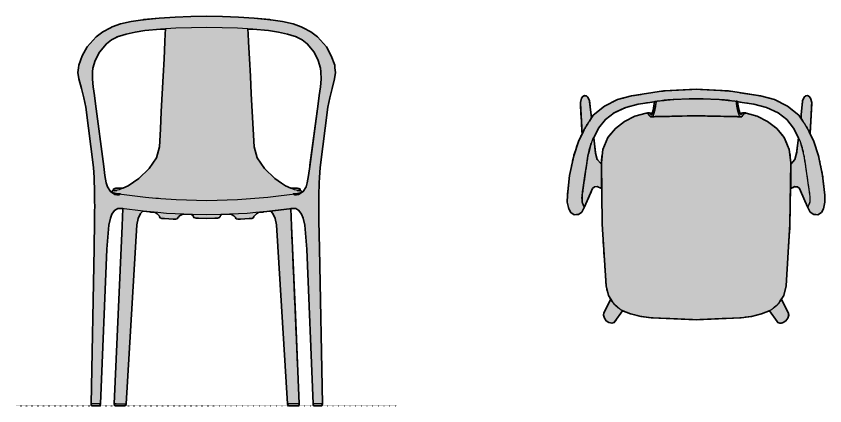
# Model space of a CAD drawing. Header units: millimetres. Extents: x 0 to 1796, y -1115 to 832.
# Drawn here: x 0 to 1727, y -1115 to -283 of the extents above; entities that cross this region are included whole.
import ezdxf

# ---------------------------------------------------------------- set-up
doc = ezdxf.new("R2010")
doc.units = ezdxf.units.MM
doc.linetypes.add('Dots', pattern=[1, 0, -1])
doc.layers.add('Blocks', color=7, linetype='Continuous')
doc.layers.add('Blocks$Fill', color=7, linetype='Continuous', true_color=0xffffff)
for name, color, linetype, lineweight, true_color in [('Blocks$Inner', 7, 'Continuous', 25, 0x007f00), ('Blocks$Outline', 7, 'Continuous', 35, 0xff3f3f), ('Groud', 7, 'Dots', 25, 0x243775)]:
    doc.layers.add(name, color=color, linetype=linetype, lineweight=lineweight, true_color=true_color)

# ---------------------------------------------------------------- blocks, each defined once
blk = doc.blocks.new('Belleville Armchair Top')
at = {"layer": 'Blocks$Fill'}
blk.add_hatch(color=256, dxfattribs=at).paths.add_polyline_path([(-200.1, -224.8), (-204.4, -219.4), (-218.9, -248.9), (-219.5, -253.1), (-217.6, -259.5), (-213.4, -265), (-207.7, -268.9), (-201.4, -270.3), (-196.5, -268.5), (-194.9, -266.5), (-178.6, -243.9), (-180.1, -242.9), (-161.8, -250.2), (-140, -255.8), (-117.7, -258.8), (-21.8, -262.7), (74.2, -258.8), (96.5, -255.8), (118.3, -250.2), (136.6, -242.9), (135.1, -243.9), (151.3, -266.5), (153, -268.5), (157.9, -270.3), (164.2, -268.9), (169.9, -265), (174.1, -259.5), (176, -253.1), (175.4, -248.9), (160.9, -219.4), (156.6, -224.8), (165.3, -210.7), (170.3, -190.1), (178.7, -58.5), (180.5, 73.3), (177.3, 100.8), (166.6, 126.3), (150.6, 145.3), (131.1, 160.8), (109, 172), (85, 178.6), (81.6, 179.1), (79.6, 179.2), (78.5, 179.1), (77.4, 178.8), (76.9, 178.5), (76.3, 177.8), (76.7, 178.4), (72, 178.5), (70.9, 181.6), (70.2, 184), (68.1, 194), (66.8, 202.7), (101.9, 197.3), (128.4, 190.5), (153.5, 179.3), (171.7, 164.6), (186.5, 146.5), (196.8, 126), (192.9, 92.6), (189.3, 79.7), (180.5, 69.6), (180.5, 17.5), (189.3, 21.4), (195, 21.1), (199.2, 17.2), (210.5, -8.6), (216.9, -23.2), (222.2, -32.9), (229.6, -38.1), (238.5, -38.7), (245.9, -33.6), (250.1, -25.7), (253.2, -11.6), (253.1, 3), (248.3, 45.5), (239.5, 87.5), (229.5, 118.1), (218.8, 140.2), (221.8, 135.3), (225.2, 198.8), (225.1, 201), (222.6, 210.4), (219.8, 214), (216.3, 215.7), (212.5, 215.2), (209.4, 212.5), (205.8, 204.6), (205.6, 203.2), (201.7, 168.6), (206.1, 161.3), (197.7, 174), (173.6, 193.4), (146, 207.4), (116.1, 215.3), (47.6, 226), (-21.8, 229.5), (-91.1, 226), (-159.7, 215.3), (-189.5, 207.4), (-217.1, 193.4), (-241.2, 174), (-249.6, 161.3), (-245.2, 168.6), (-249.1, 203.2), (-249.3, 204.6), (-252.9, 212.5), (-256, 215.2), (-259.8, 215.7), (-263.3, 214), (-266.1, 210.4), (-268.6, 201), (-268.7, 198.8), (-265.3, 135.3), (-262.3, 140.2), (-273, 118.1), (-283, 87.5), (-291.8, 45.5), (-296.6, 3), (-296.7, -11.6), (-293.6, -25.7), (-289.4, -33.6), (-282.1, -38.7), (-273.1, -38.1), (-265.7, -32.9), (-260.4, -23.2), (-242.7, 17.2), (-238.5, 21.1), (-232.8, 21.4), (-224, 17.5), (-224, 69.6), (-232.9, 79.7), (-236.4, 92.6), (-240.3, 126), (-230, 146.5), (-215.2, 164.6), (-197, 179.3), (-171.9, 190.5), (-145.4, 197.3), (-110.3, 202.7), (-111.6, 194), (-113.7, 184), (-114.4, 181.6), (-115.5, 178.5), (-120.2, 178.4), (-119.8, 177.8), (-120.4, 178.5), (-120.9, 178.8), (-122, 179.1), (-123.1, 179.2), (-125.2, 179.1), (-128.5, 178.6), (-152.5, 172), (-174.6, 160.8), (-194.1, 145.3), (-210.1, 126.3), (-220.8, 100.8), (-224, 73.3), (-222.2, -58.5), (-213.8, -190.1), (-208.8, -210.7)], flags=0)
at = {"layer": 'Blocks$Inner'}
for points in [[(186.5, 146.5), (201.5, 116.6), (209.8, 84.1), (221.8, 1.8), (221.8, -11.2), (216.9, -23.2), (222.2, -32.9), (229.6, -38.1), (238.5, -38.7), (245.9, -33.6), (250.1, -25.7), (253.2, -11.6), (253.1, 3), (248.3, 45.5), (239.5, 87.5), (229.5, 118.1), (215.5, 147.1), (197.7, 174), (173.6, 193.4), (146, 207.4), (116.1, 215.3), (47.6, 226), (-21.8, 229.5), (-91.1, 226), (-159.7, 215.3), (-189.5, 207.4), (-217.1, 193.4), (-241.2, 174), (-259, 147.1), (-273, 118.1), (-283, 87.5), (-291.8, 45.5), (-296.6, 3), (-296.7, -11.6), (-293.6, -25.7), (-289.4, -33.6), (-282.1, -38.7), (-273.1, -38.1), (-265.7, -32.9), (-260.4, -23.2), (-265.3, -11.2), (-265.3, 1.8), (-253.3, 84.1), (-245, 116.6), (-230, 146.5), (-215.2, 164.6), (-197, 179.3), (-171.9, 190.5), (-145.4, 197.3), (-83.9, 206.7), (-21.8, 209.2), (40.4, 206.7), (101.9, 197.3), (128.4, 190.5), (153.5, 179.3), (171.7, 164.6), (186.5, 146.5)], [(-265.3, 135.3), (-245.2, 168.6), (-249.1, 203.2), (-249.3, 204.6), (-252.9, 212.5), (-256, 215.2), (-259.8, 215.7), (-263.3, 214), (-266.1, 210.4), (-268.6, 201), (-268.7, 198.8), (-265.3, 135.3)], [(-21.8, 172.8), (72.8, 170.7), (71.9, 171), (70.5, 172.2), (70.1, 173.2), (68.8, 176.7), (66.7, 183.2), (65.1, 191), (63.3, 204), (20.9, 208.3), (-21.8, 209.2), (-64.4, 208.3), (-106.8, 204), (-108.6, 191), (-110.3, 183.2), (-112.3, 176.7), (-113.6, 173.2), (-114, 172.2), (-115.4, 171), (-116.3, 170.7), (-21.8, 172.8)], [(221.8, 135.3), (201.7, 168.6), (205.6, 203.2), (205.8, 204.6), (209.4, 212.5), (212.5, 215.2), (216.3, 215.7), (219.8, 214), (222.6, 210.4), (225.1, 201), (225.2, 198.8), (221.8, 135.3)], [(-113.7, 184), (-114.4, 181.6), (-116.5, 175.8), (-116.5, 175.8), (-117.1, 175.2), (-117.9, 175.2), (-118.6, 175.8), (-119.8, 177.8), (-120.4, 178.5), (-120.9, 178.8), (-122, 179.1), (-123.1, 179.2), (-125.2, 179.1), (-128.5, 178.6), (-124.1, 177.2), (-123.5, 176.5), (-121.5, 173), (-118.8, 170.9), (-115.4, 171), (-114, 172.2), (-113.6, 173.2), (-112.3, 176.7), (-110.3, 183.2), (-108.6, 191), (-106.8, 204), (-110.2, 203.6), (-111.6, 194), (-113.7, 184)], [(70.2, 184), (70.9, 181.6), (73, 175.8), (73, 175.8), (73.6, 175.2), (74.4, 175.2), (75, 175.8), (76.3, 177.8), (76.9, 178.5), (77.4, 178.8), (78.5, 179.1), (79.6, 179.2), (81.6, 179.1), (85, 178.6), (80.6, 177.2), (80, 176.5), (78, 173), (75.3, 170.9), (71.9, 171), (70.5, 172.2), (70.1, 173.2), (68.8, 176.7), (66.7, 183.2), (65.1, 191), (63.3, 204), (66.7, 203.6), (68.1, 194), (70.2, 184)], [(-117.7, -258.8), (-21.8, -262.7), (74.2, -258.8), (96.5, -255.8), (118.3, -250.2), (137.9, -242.3), (154.1, -228.7), (165.3, -210.7), (170.3, -190.1), (178.7, -58.5), (180.5, 73.3), (177.3, 100.8), (166.6, 126.3), (150.6, 145.3), (131.1, 160.8), (109, 172), (85, 178.6), (80.6, 177.2), (80, 176.5), (78, 173), (75.7, 171), (72.8, 170.7), (-21.8, 172.8), (-116.3, 170.7), (-119.3, 171), (-121.5, 173), (-123.5, 176.5), (-124.1, 177.2), (-128.5, 178.6), (-152.5, 172), (-174.6, 160.8), (-194.1, 145.3), (-210.1, 126.3), (-220.8, 100.8), (-224, 73.3), (-222.2, -58.5), (-213.8, -190.1), (-208.8, -210.7), (-197.6, -228.7), (-181.4, -242.3), (-161.8, -250.2), (-140, -255.8), (-117.7, -258.8)], [(-116.5, 175.8), (-115.5, 178.5), (-120.2, 178.4), (-119.8, 177.8), (-118.6, 175.8), (-117.9, 175.2), (-117.1, 175.2), (-116.5, 175.8), (-116.5, 175.8)], [(73, 175.8), (72, 178.5), (76.7, 178.4), (76.3, 177.8), (75, 175.8), (74.4, 175.2), (73.6, 175.2), (73, 175.8), (73, 175.8)], [(-260.4, -23.2), (-254, -8.6), (-242.7, 17.2), (-238.5, 21.1), (-232.8, 21.4), (-224, 17.5), (-224, 69.6), (-232.9, 79.7), (-236.4, 92.6), (-240.4, 127.5), (-248.4, 106.3), (-253.3, 84.1), (-265.3, 1.8), (-265.3, -11.2), (-260.4, -23.2)], [(216.9, -23.2), (210.5, -8.6), (199.2, 17.2), (195, 21.1), (189.3, 21.4), (180.5, 17.5), (180.5, 69.6), (189.3, 79.7), (192.9, 92.6), (196.9, 127.5), (204.9, 106.3), (209.8, 84.1), (221.8, 1.8), (221.8, -11.2), (216.9, -23.2)], [(-178.6, -243.9), (-193.2, -233.4), (-204.4, -219.4), (-218.9, -248.9), (-219.5, -253.1), (-217.6, -259.5), (-213.4, -265), (-207.7, -268.9), (-201.4, -270.3), (-196.5, -268.5), (-194.9, -266.5), (-178.6, -243.9)], [(135.1, -243.9), (149.7, -233.4), (160.9, -219.4), (175.4, -248.9), (176, -253.1), (174.1, -259.5), (169.9, -265), (164.2, -268.9), (157.9, -270.3), (153, -268.5), (151.3, -266.5), (135.1, -243.9)]]:
    blk.add_open_spline(points, degree=1, dxfattribs=at)
at = {"layer": 'Blocks$Outline'}
for points in [[(206.1, 161.3), (197.7, 174), (173.6, 193.4), (146, 207.4), (116.1, 215.3), (47.6, 226), (-21.8, 229.5), (-91.1, 226), (-159.7, 215.3), (-189.5, 207.4), (-217.1, 193.4), (-241.2, 174), (-249.6, 161.3)], [(-249.6, 161.3), (-245.2, 168.6), (-249.1, 203.2), (-249.3, 204.6), (-252.9, 212.5), (-256, 215.2), (-259.8, 215.7), (-263.3, 214), (-266.1, 210.4), (-268.6, 201), (-268.7, 198.8), (-265.3, 135.3)], [(221.8, 135.3), (225.2, 198.8), (225.1, 201), (222.6, 210.4), (219.8, 214), (216.3, 215.7), (212.5, 215.2), (209.4, 212.5), (205.8, 204.6), (205.6, 203.2), (201.7, 168.6), (206.1, 161.3)], [(-240.3, 126), (-230, 146.5), (-215.2, 164.6), (-197, 179.3), (-171.9, 190.5), (-145.4, 197.3), (-110.3, 202.7)], [(-110.3, 202.7), (-111.6, 194), (-113.7, 184)], [(70.2, 184), (68.1, 194), (66.8, 202.7)], [(66.8, 202.7), (101.9, 197.3), (128.4, 190.5), (153.5, 179.3), (171.7, 164.6), (186.5, 146.5)], [(-128.5, 178.6), (-152.5, 172), (-174.6, 160.8), (-194.1, 145.3), (-210.1, 126.3), (-220.8, 100.8), (-224, 73.3), (-222.2, -58.5), (-213.8, -190.1), (-208.8, -210.7), (-200.1, -224.8)], [(-119.8, 177.8), (-120.4, 178.5), (-120.9, 178.8), (-122, 179.1), (-123.1, 179.2), (-125.2, 179.1), (-128.5, 178.6)], [(-115.5, 178.5), (-120.2, 178.4), (-119.8, 177.8)], [(-113.7, 184), (-114.4, 181.6), (-115.5, 178.5)], [(72, 178.5), (70.9, 181.6), (70.2, 184)], [(76.3, 177.8), (76.7, 178.4), (72, 178.5)], [(85, 178.6), (81.6, 179.1), (79.6, 179.2), (78.5, 179.1), (77.4, 178.8), (76.9, 178.5), (76.3, 177.8)], [(156.6, -224.8), (165.3, -210.7), (170.3, -190.1), (178.7, -58.5), (180.5, 73.3), (177.3, 100.8), (166.6, 126.3), (150.6, 145.3), (131.1, 160.8), (109, 172), (85, 178.6)], [(-262.3, 140.2), (-273, 118.1), (-283, 87.5), (-291.8, 45.5), (-296.6, 3), (-296.7, -11.6), (-293.6, -25.7), (-289.4, -33.6), (-282.1, -38.7), (-273.1, -38.1), (-265.7, -32.9), (-260.4, -23.2)], [(-265.3, 135.3), (-262.3, 140.2)], [(186.5, 146.5), (196.8, 126)], [(216.9, -23.2), (222.2, -32.9), (229.6, -38.1), (238.5, -38.7), (245.9, -33.6), (250.1, -25.7), (253.2, -11.6), (253.1, 3), (248.3, 45.5), (239.5, 87.5), (229.5, 118.1), (218.8, 140.2)], [(218.8, 140.2), (221.8, 135.3)], [(-260.4, -23.2), (-254, -8.6), (-242.7, 17.2), (-238.5, 21.1), (-232.8, 21.4), (-224, 17.5), (-224, 69.6), (-232.9, 79.7), (-236.4, 92.6), (-240.3, 126)], [(196.8, 126), (192.9, 92.6), (189.3, 79.7), (180.5, 69.6), (180.5, 17.5), (189.3, 21.4), (195, 21.1), (199.2, 17.2), (210.5, -8.6), (216.9, -23.2)], [(-200.1, -224.8), (-204.4, -219.4), (-218.9, -248.9), (-219.5, -253.1), (-217.6, -259.5), (-213.4, -265), (-207.7, -268.9), (-201.4, -270.3), (-196.5, -268.5), (-194.9, -266.5), (-178.6, -243.9)], [(135.1, -243.9), (151.3, -266.5), (153, -268.5), (157.9, -270.3), (164.2, -268.9), (169.9, -265), (174.1, -259.5), (176, -253.1), (175.4, -248.9), (160.9, -219.4), (156.6, -224.8)], [(-178.6, -243.9), (-180.1, -242.9)], [(-180.1, -242.9), (-161.8, -250.2), (-140, -255.8), (-117.7, -258.8)], [(-117.7, -258.8), (-21.8, -262.7), (74.2, -258.8), (96.5, -255.8), (118.3, -250.2), (136.6, -242.9)], [(136.6, -242.9), (135.1, -243.9)]]:
    blk.add_lwpolyline(points, dxfattribs=at)
blk = doc.blocks.new('Belleville Armchair Back')
at = {"layer": 'Blocks$Fill', "extrusion": (0, 0, -1)}
h = blk.add_hatch(color=256, dxfattribs=at)
h.paths.add_polyline_path([(-103.6, 366.2), (-107.5, 364.4), (-124.3, 355.9), (-138, 345.3), (-157.3, 323.6), (-167.7, 304.3), (-175.1, 284.3), (-175.6, 278.7), (-176.9, 268.8), (-175, 255.2), (-169.4, 234.5), (-164.5, 214.9), (-160.3, 194.9), (-143.7, 65.8), (-142.7, 44.7), (-142.1, 33), (-141.7, 24.2), (-141.5, 15.8), (-141.5, 4.1), (-141.4, -5.9), (-141.3, -17.1), (-141.3, -27.2), (-141.5, -48), (-142.5, -106.6), (-148.9, -438.8), (-148.5, -440.9), (-147.1, -442.8), (-144.8, -442.8), (-140.4, -442.8), (-137.8, -442.8), (-133.2, -442.8), (-130.8, -442.8), (-129.4, -440.9), (-129.1, -438.8), (-115.6, -108.5), (-111.3, -57.1), (-107.7, -42), (-104.4, -33.5), (-98.6, -25.5), (-92.1, -21.6), (-84, -21.2), (-81.3, -21.5), (-82.1, -40), (-82.9, -58.8), (-91.1, -248.1), (-99.4, -438.8), (-99, -440.9), (-97.7, -442.8), (-96.3, -442.8), (-93.7, -442.8), (-90.1, -442.8), (-82.6, -442.8), (-77.4, -442.8), (-76.2, -442.8), (-74.8, -440.9), (-74.4, -438.8), (-51, -56.2), (-48.1, -42.9), (-43.2, -32), (-38.4, -27.2), (-37.6, -27.3), (-30.5, -28.1), (-29.9, -28.2), (-23.2, -28.8), (-21.6, -29), (-21.7, -29), (-13, -29.8), (-12.1, -30.1), (-7.9, -32.9), (-3.2, -37.6), (-2.6, -37.7), (-2.5, -39.3), (-1.3, -41.1), (2, -42.7), (3.4, -42.9), (7.5, -43.2), (26.1, -44.4), (30.2, -44.6), (31.7, -44.6), (35.1, -43.5), (36.5, -41.8), (36.8, -40.2), (37.4, -40.2), (40.1, -37.5), (45.3, -34.3), (48.9, -33.6), (65.7, -34.4), (68.8, -37.4), (69.3, -37.5), (69.6, -39), (70.7, -41), (75.1, -42.2), (76.6, -42.4), (80.7, -42.5), (98.1, -42.6), (115.5, -42.5), (119.6, -42.4), (121, -42.2), (125.5, -41), (126.6, -39), (126.8, -37.5), (127.4, -37.4), (130.4, -34.4), (147.2, -33.6), (150.9, -34.3), (156.1, -37.5), (158.8, -40.2), (159.3, -40.2), (159.7, -41.8), (161.1, -43.5), (164.5, -44.6), (166, -44.6), (170.1, -44.4), (188.7, -43.2), (192.8, -42.9), (194.2, -42.7), (197.5, -41.1), (198.7, -39.3), (198.8, -37.7), (199.3, -37.6), (204, -32.9), (208.3, -30.1), (209.1, -29.8), (217.9, -29), (217.7, -29), (219.4, -28.8), (226.1, -28.2), (226.7, -28.1), (233.8, -27.3), (234.6, -27.2), (239.5, -32.1), (244.3, -42.9), (247.2, -56.2), (270.5, -438.8), (271, -440.9), (272.3, -442.8), (273.5, -442.8), (278.8, -442.8), (286.3, -442.8), (289.9, -442.8), (292.5, -442.8), (293.9, -442.8), (295, -441.2), (295.2, -441), (295.2, -440.9), (295.2, -440.9), (295.6, -438.8), (287.2, -248.1), (279.1, -58.8), (278.2, -40), (277.4, -21.5), (280.2, -21.2), (288.2, -21.6), (294.8, -25.5), (300.6, -33.5), (303.9, -42), (307.5, -57.1), (311.8, -108.5), (325.3, -438.8), (325.6, -440.9), (327, -442.8), (329.4, -442.8), (334, -442.8), (336.5, -442.8), (340.9, -442.8), (343.3, -442.8), (344.7, -440.9), (345, -438.8), (338.7, -106.6), (337.7, -48), (337.5, -27.2), (337.4, -17.1), (337.6, -5.9), (337.6, 4.1), (337.7, 15.8), (337.8, 24.2), (338.3, 33), (338.9, 44.7), (339.8, 65.8), (356.5, 194.9), (360.6, 214.9), (365.6, 234.5), (371.2, 255.2), (373.1, 268.8), (371.8, 278.7), (371.2, 284.3), (363.9, 304.3), (353.4, 323.6), (334.2, 345.3), (320.4, 355.9), (303.7, 364.4), (299.8, 366.2), (282.3, 372.4), (259.9, 377.7), (234.7, 381.5), (233.5, 381.6), (233, 381.7), (199.4, 385.1), (165.6, 387.2), (131.9, 388.5), (98.1, 389.1), (64.3, 388.5), (30.5, 387.2), (-3.3, 385.1), (-36.9, 381.7), (-37.3, 381.6), (-38.6, 381.5), (-63.8, 377.7), (-86.1, 372.4)], flags=0)
h.paths.add_polyline_path([(-139.5, 201.7), (-141.9, 219.4), (-144.4, 238.1), (-146, 254.7), (-145.8, 270), (-145, 277.8), (-140.1, 294.3), (-131.3, 312.4), (-116.3, 330.1), (-105.4, 338.3), (-91.3, 345.6), (-88.3, 346.6), (-74.3, 351), (-55.1, 355.2), (-34, 358.3), (-0.6, 361.1), (10.1, 361.7), (9.6, 351.5), (8.8, 334.5), (6.9, 297.9), (4.9, 260.9), (3.1, 223.3), (1, 185.5), (-0.9, 147.6), (-3.1, 110), (-9.2, 86.5), (-25.1, 63.6), (-47.2, 42.6), (-61.5, 32.9), (-70.1, 27.1), (-81.1, 22), (-82.4, 22.1), (-88.3, 22), (-90.8, 21.9), (-93.2, 21.8), (-93.5, 21.9), (-93.8, 21.9), (-94.4, 21.9), (-95.1, 21.8), (-95.8, 21.8), (-96.5, 21.7), (-96.9, 21.6), (-97.3, 21.6), (-97.6, 21.5), (-98, 21.5), (-98.3, 21.4), (-98.7, 21.3), (-99, 21.2), (-99.2, 21.2), (-99.3, 21.1), (-99.5, 21.1), (-99.6, 21), (-99.8, 20.9), (-99.9, 20.9), (-100, 20.8), (-100.2, 20.8), (-100.3, 20.7), (-100.4, 20.6), (-100.5, 20.6), (-100.5, 20.5), (-100.6, 20.5), (-100.6, 20.5), (-100.7, 20.4), (-100.7, 20.4), (-100.8, 20.4), (-100.8, 20.3), (-100.9, 20.3), (-100.9, 20.2), (-101, 20.2), (-101, 20.2), (-101.1, 20.1), (-101.1, 20.1), (-101.1, 20), (-101.2, 20), (-101.2, 19.9), (-101.2, 19.9), (-101.2, 19.9), (-101.3, 19.9), (-101.3, 19.8), (-101.3, 19.8), (-101.3, 19.8), (-101.3, 19.8), (-101.3, 19.7), (-101.3, 19.7), (-101.3, 19.7), (-101.3, 19.7), (-101.4, 19.6), (-101.4, 19.6), (-101.4, 19.6), (-101.4, 19.6), (-101.4, 19.5), (-101.4, 19.5), (-101.4, 19.5), (-101.4, 19.5), (-101.4, 19.4), (-101.4, 19.4), (-101.4, 19.4), (-101.4, 19.4), (-101.4, 19.3), (-101.4, 19.3), (-101.4, 19.3), (-101.4, 19.3), (-101.4, 19.2), (-101.4, 19.2), (-101.4, 19.2), (-101.4, 19.2), (-101.4, 19.1), (-101.4, 19.1), (-101.4, 19.1), (-101.4, 19), (-101.4, 19), (-101.4, 19), (-101.4, 19), (-101.4, 18.9), (-101.4, 18.9), (-101.4, 18.9), (-101.4, 18.8), (-101.4, 18.8), (-101.4, 18.8), (-101.4, 18.8), (-101.4, 18.7), (-101.4, 18.7), (-101.3, 18.6), (-101.3, 18.6), (-101.3, 18.5), (-101.2, 18.4), (-101.2, 18.3), (-101.2, 18.3), (-101.1, 18.2), (-101, 18.1), (-101, 17.9), (-100.8, 17.7), (-98.8, 17.4), (-95.2, 17), (-99.1, 16.1), (-102.9, 16.9), (-103, 16.8), (-103.1, 16.7), (-103.2, 16.7), (-103.3, 16.6), (-103.4, 16.6), (-103.4, 16.5), (-103.5, 16.5), (-103.5, 16.4), (-103.5, 16.4), (-103.6, 16.3), (-103.6, 16.3), (-103.7, 16.2), (-103.7, 16.2), (-103.7, 16.2), (-103.8, 16.1), (-103.8, 16.1), (-103.9, 16), (-103.9, 16), (-103.9, 15.9), (-104, 15.9), (-104, 15.8), (-104, 15.7), (-104.1, 15.7), (-104.1, 15.6), (-104.1, 15.6), (-104.1, 15.5), (-104.2, 15.5), (-104.2, 15.4), (-104.2, 15.4), (-104.2, 15.3), (-104.2, 15.2), (-104.3, 15.2), (-104.3, 15.1), (-104.3, 15.1), (-104.3, 15), (-104.3, 14.9), (-104.3, 14.9), (-104.3, 14.8), (-104.3, 14.7), (-104.3, 14.7), (-104.3, 14.6), (-104.3, 14.6), (-104.3, 14.5), (-104.3, 14.4), (-104.3, 14.4), (-104.3, 14.3), (-104.3, 14.2), (-104.3, 14.2), (-104.3, 14.1), (-104.3, 14.1), (-104.3, 14), (-104.3, 13.9), (-104.2, 13.9), (-104.2, 13.8), (-104.2, 13.8), (-104.2, 13.7), (-104.2, 13.6), (-104.1, 13.6), (-104.1, 13.5), (-104.1, 13.5), (-104.1, 13.4), (-104, 13.4), (-104, 13.4), (-104, 13.4), (-104, 13.3), (-104, 13.3), (-103.9, 13.2), (-103.9, 13.2), (-103.8, 13.1), (-103.8, 13.1), (-103.7, 13), (-103.7, 12.9), (-103.6, 12.9), (-103.6, 12.8), (-103.5, 12.8), (-103.4, 12.7), (-103.4, 12.7), (-103.3, 12.6), (-103.3, 12.6), (-103.2, 12.6), (-103.1, 12.5), (-103.1, 12.5), (-103, 12.4), (-102.9, 12.4), (-102.9, 12.4), (-102.8, 12.3), (-102.7, 12.3), (-102.6, 12.3), (-102.6, 12.2), (-102.5, 12.2), (-102.4, 12.2), (-102.4, 12.1), (-102.3, 12.1), (-102.2, 12.1), (-102.1, 12.1), (-98.3, 11.5), (-95.6, 10.8), (-86.2, 9.5), (-88.6, 8.4), (-89.9, 7.5), (-91.9, 7.3), (-93.8, 7.4), (-98, 8.5), (-107.4, 14.9), (-113.9, 24.7), (-116.6, 33.2), (-119.3, 49.2), (-121.8, 68.5)], flags=0)
h.paths.add_polyline_path([(342.1, 254.7), (340.6, 238.1), (338, 219.4), (335.7, 201.7), (318, 68.5), (315.5, 49.2), (312.8, 33.2), (310.1, 24.7), (303.5, 14.9), (294.1, 8.5), (289.9, 7.4), (288.1, 7.3), (286.1, 7.5), (284.7, 8.4), (282.4, 9.5), (291.8, 10.8), (294.5, 11.5), (298.3, 12.1), (298.4, 12.1), (298.5, 12.1), (298.5, 12.1), (298.6, 12.2), (298.7, 12.2), (298.7, 12.2), (298.8, 12.3), (298.9, 12.3), (299, 12.3), (299, 12.4), (299.1, 12.4), (299.2, 12.4), (299.2, 12.5), (299.3, 12.5), (299.4, 12.6), (299.4, 12.6), (299.5, 12.6), (299.6, 12.7), (299.6, 12.7), (299.7, 12.8), (299.7, 12.8), (299.8, 12.9), (299.8, 12.9), (299.9, 13), (299.9, 13.1), (300, 13.1), (300, 13.2), (300.1, 13.2), (300.1, 13.3), (300.1, 13.3), (300.2, 13.4), (300.2, 13.4), (300.2, 13.4), (300.2, 13.4), (300.2, 13.5), (300.3, 13.5), (300.3, 13.6), (300.3, 13.6), (300.3, 13.7), (300.4, 13.8), (300.4, 13.8), (300.4, 13.9), (300.4, 13.9), (300.4, 14), (300.4, 14.1), (300.5, 14.1), (300.5, 14.2), (300.5, 14.2), (300.5, 14.3), (300.5, 14.4), (300.5, 14.4), (300.5, 14.5), (300.5, 14.6), (300.5, 14.6), (300.5, 14.7), (300.5, 14.7), (300.5, 14.8), (300.5, 14.9), (300.5, 14.9), (300.5, 15), (300.4, 15.1), (300.4, 15.1), (300.4, 15.2), (300.4, 15.2), (300.4, 15.3), (300.4, 15.4), (300.3, 15.4), (300.3, 15.5), (300.3, 15.5), (300.3, 15.6), (300.2, 15.6), (300.2, 15.7), (300.2, 15.7), (300.2, 15.8), (300.1, 15.9), (300.1, 15.9), (300.1, 16), (300, 16), (300, 16.1), (299.9, 16.1), (299.9, 16.2), (299.9, 16.2), (299.8, 16.2), (299.8, 16.3), (299.7, 16.3), (299.7, 16.4), (299.7, 16.4), (299.6, 16.5), (299.6, 16.5), (299.5, 16.6), (299.5, 16.6), (299.4, 16.7), (299.3, 16.7), (299.2, 16.8), (299.1, 16.9), (295.3, 16.1), (290.3, 17.2), (297.1, 17.7), (297.2, 17.9), (297.3, 18.1), (297.4, 18.2), (297.4, 18.3), (297.4, 18.4), (297.4, 18.4), (297.5, 18.5), (297.5, 18.6), (297.5, 18.6), (297.5, 18.7), (297.5, 18.8), (297.6, 18.8), (297.6, 18.9), (297.6, 18.9), (297.6, 18.9), (297.6, 18.9), (297.6, 19), (297.6, 19), (297.6, 19), (297.6, 19.1), (297.6, 19.1), (297.6, 19.1), (297.6, 19.1), (297.6, 19.2), (297.6, 19.2), (297.6, 19.2), (297.6, 19.3), (297.6, 19.3), (297.6, 19.3), (297.6, 19.3), (297.6, 19.4), (297.6, 19.4), (297.5, 19.4), (297.5, 19.4), (297.5, 19.5), (297.5, 19.5), (297.5, 19.5), (297.5, 19.6), (297.5, 19.6), (297.5, 19.6), (297.5, 19.6), (297.5, 19.7), (297.5, 19.7), (297.4, 19.7), (297.4, 19.7), (297.4, 19.8), (297.4, 19.8), (297.4, 19.8), (297.4, 19.8), (297.3, 19.9), (297.3, 19.9), (297.3, 20), (297.2, 20), (297.2, 20.1), (297.2, 20.1), (297.1, 20.2), (297.1, 20.2), (297, 20.3), (297, 20.3), (297, 20.3), (296.9, 20.4), (296.9, 20.4), (296.8, 20.5), (296.8, 20.5), (296.7, 20.5), (296.7, 20.6), (296.6, 20.6), (296.5, 20.6), (296.5, 20.7), (296.4, 20.7), (296.2, 20.8), (296.1, 20.9), (296, 20.9), (295.8, 21), (295.7, 21.1), (295.5, 21.1), (295.4, 21.2), (295.2, 21.2), (295.1, 21.3), (294.7, 21.4), (294.4, 21.4), (294.1, 21.5), (293.7, 21.6), (293.4, 21.7), (293, 21.7), (292.7, 21.7), (292.3, 21.8), (291.9, 21.8), (291.6, 21.8), (290.9, 21.9), (290.6, 21.9), (290.2, 21.9), (289.9, 21.9), (289.6, 21.9), (289.3, 21.8), (286.8, 22), (280.6, 22.1), (278.5, 22.1), (277.2, 22), (266.3, 27.1), (243.4, 42.6), (221.2, 63.6), (205.4, 86.5), (199.3, 110), (197.1, 147.6), (195.2, 185.5), (193.1, 223.3), (191.3, 260.9), (189.2, 297.9), (187.4, 334.5), (186.6, 351.5), (186, 361.7), (196.8, 361.1), (230.1, 358.3), (251.3, 355.2), (270.5, 351), (284.5, 346.6), (287.4, 345.6), (301.5, 338.3), (312.5, 330.1), (327.4, 312.4), (336.3, 294.3), (341.2, 277.8), (342, 270)], flags=0)
at = {"layer": 'Blocks$Inner'}
for p, q in [((-310.1, 24.7), (-310.1, 24.7)), ((-295.3, 16.1), (-295.3, 16.1))]:
    blk.add_line(p, q, dxfattribs=at)
for points in [[(-345, -438.8), (-344.7, -440.9), (-343.3, -442.8), (-340.9, -442.8), (-336.5, -442.8), (-334, -442.8), (-329.4, -442.8), (-327, -442.8), (-325.6, -440.9), (-325.3, -438.8), (-327.9, -438.7), (-333.3, -438.8), (-337.2, -438.8), (-342.5, -438.7), (-345, -438.8), (-338.7, -106.6), (-337.7, -48), (-337.5, -27.2), (-337.4, -17.1), (-337.6, -5.9), (-337.6, 4.1), (-337.7, 15.8), (-337.8, 24.2), (-338.3, 33), (-338.9, 44.7), (-339.8, 65.8), (-356.5, 194.9), (-360.6, 214.9), (-365.6, 234.5), (-371.2, 255.2), (-373.1, 268.8), (-371.8, 278.7), (-371.2, 284.3), (-363.9, 304.3), (-353.4, 323.6), (-334.2, 345.3), (-320.4, 355.9), (-303.7, 364.4), (-299.8, 366.2), (-282.3, 372.4), (-259.9, 377.7), (-234.7, 381.5), (-199.4, 385.1), (-233, 381.7), (-233.5, 381.6)], [(3.3, 385.1), (-30.5, 387.2), (-64.3, 388.5), (-98.1, 389.1), (-131.9, 388.5), (-165.6, 387.2), (-199.4, 385.1)], [(37.3, 381.6), (36.9, 381.7), (3.3, 385.1), (38.6, 381.5), (63.8, 377.7), (86.1, 372.4), (103.6, 366.2), (107.5, 364.4), (124.3, 355.9), (138, 345.3), (157.3, 323.6), (167.7, 304.3), (175.1, 284.3), (175.6, 278.7), (176.9, 268.8), (175, 255.2), (169.4, 234.5), (164.5, 214.9), (160.3, 194.9), (143.7, 65.8), (142.7, 44.7), (142.1, 33), (141.7, 24.2), (141.5, 15.8), (141.5, 4.1), (141.4, -5.9), (141.3, -17.1), (141.3, -27.2), (141.5, -48), (142.5, -106.6), (148.9, -438.8)], [(94.4, 344.7), (74.3, 351), (55.1, 355.2), (34, 358.3), (0.6, 361.1), (-32.3, 363.2), (-65.2, 364.4), (-98.1, 364.8), (-131, 364.4), (-163.9, 363.2), (-196.8, 361.1), (-230.1, 358.3), (-251.3, 355.2), (-270.5, 351), (-290.6, 344.7)], [(-294.1, 8.4), (-303.5, 14.9), (-310.1, 24.7), (-312.8, 33.2), (-315.5, 49.2), (-318, 68.5), (-335.7, 201.7), (-338, 219.4), (-340.6, 238.1), (-342.1, 254.7), (-342, 270), (-341.2, 277.8), (-336.3, 294.3), (-327.4, 312.4), (-312.5, 330.1), (-301.5, 338.3), (-287.4, 345.6), (-284.5, 346.6)], [(-186, 361.7), (-186.6, 351.5), (-187.4, 334.5), (-189.2, 297.9), (-191.3, 260.9), (-193.1, 223.3), (-195.2, 185.5), (-197.1, 147.6), (-199.3, 110), (-205.4, 86.5), (-221.2, 63.6), (-243.4, 42.6), (-266.3, 27.1), (-285.2, 18.3), (-295.3, 16.1), (-299.1, 16.9)], [(102.9, 16.9), (99.1, 16.1), (89.1, 18.3), (70.1, 27.1), (61.5, 32.9), (47.2, 42.6), (25.1, 63.6), (9.2, 86.5), (3.1, 110), (0.9, 147.6), (-1, 185.5), (-3.1, 223.3), (-4.9, 260.9), (-6.9, 297.9), (-8.8, 334.5), (-9.6, 351.5), (-10.1, 361.7)], [(88.3, 346.6), (91.3, 345.6), (105.4, 338.3), (116.3, 330.1), (131.3, 312.4), (140.1, 294.3), (145, 277.8), (145.8, 270), (146, 254.7), (144.4, 238.1), (141.9, 219.4), (139.5, 201.7), (121.8, 68.5), (119.3, 49.2), (116.6, 33.2), (113.9, 24.7), (107.4, 14.9), (97.9, 8.4)], [(-341.9, 275.4), (-341.9, 275.4), (-341.9, 275.4)], [(-335.7, 201.7), (-318.4, 71), (-318, 68.5)], [(121.8, 68.5), (122.3, 71), (139.5, 201.7)], [(-297.1, 17.7), (-290.3, 17.2)], [(-277.2, 22), (-278.5, 22.1), (-280.6, 22.1), (-286.8, 22), (-289.3, 21.8)], [(81.1, 22), (82.4, 22.1), (88.3, 22), (90.8, 21.9), (93.2, 21.8)], [(100.8, 17.7), (98.8, 17.4), (95.2, 17)], [(-298.3, 12.1), (-294.5, 11.5), (-291.8, 10.8), (-228.8, 2.6), (-206.7, 0.8), (-201.1, 0.2), (-196.3, 0), (-163.6, -2.6), (-98.1, -4.5), (-32.6, -2.6), (32.6, 2.6), (95.6, 10.8), (98.3, 11.5), (102.1, 12.1)], [(-282.4, 9.5), (-284.7, 8.4), (-286.1, 7.5), (-288.1, 7.3), (-289.9, 7.4), (-294.1, 8.5)], [(89.9, 7.5), (88.6, 8.4), (86.2, 9.5)], [(98, 8.5), (93.8, 7.4), (91.9, 7.3), (89.4, 7.6)], [(30.5, -28.1), (37.6, -27.3), (84, -21.2), (29.9, -28.2), (6.7, -30.4), (-12.1, -31.9), (-67.9, -34.5), (-98.1, -34.9), (-128.3, -34.5), (-184.1, -31.9), (-202.9, -30.4), (-226.1, -28.2), (-226.7, -28.1), (-233.8, -27.3), (-280.2, -21.2), (-288.2, -21.6), (-294.8, -25.5), (-300.6, -33.5), (-303.9, -42), (-307.5, -57.1), (-311.8, -108.5), (-325.3, -438.8)], [(-277.4, -21.5), (-278.2, -40), (-279.1, -58.8), (-287.2, -248.1)], [(-234.6, -27.2), (-239.5, -32.1), (-244.3, -42.9), (-247.2, -56.2), (-270.5, -438.8)], [(-219.4, -28.8), (-217.7, -29), (-217.9, -29)], [(-147.2, -33.6), (-150.9, -34.3), (-156.1, -37.5), (-158.8, -40.2), (-159.3, -40.2), (-159.7, -41.8), (-161.1, -43.5), (-164.5, -44.6), (-166, -44.6), (-170.1, -44.4), (-188.7, -43.2), (-192.8, -42.9), (-194.2, -42.7), (-197.5, -41.1), (-198.7, -39.3), (-198.8, -37.7), (-199.3, -37.6), (-204, -32.9), (-208.3, -30.1), (-209.1, -29.8)], [(-65.7, -34.4), (-68.8, -37.4), (-69.3, -37.5), (-69.6, -39), (-70.7, -41), (-75.1, -42.2), (-76.6, -42.4), (-80.7, -42.5), (-98.1, -42.6), (-115.5, -42.5), (-119.6, -42.4), (-121, -42.2), (-125.5, -41), (-126.6, -39), (-126.8, -37.5), (-127.4, -37.4), (-130.4, -34.4)], [(13, -29.8), (12.1, -30.1), (7.9, -32.9), (3.2, -37.6), (2.6, -37.7), (2.5, -39.3), (1.3, -41.1), (-2, -42.7), (-3.4, -42.9), (-7.5, -43.2), (-26.1, -44.4), (-30.2, -44.6), (-31.7, -44.6), (-35.1, -43.5), (-36.5, -41.8), (-36.8, -40.2), (-37.4, -40.2), (-40.1, -37.5), (-45.3, -34.3), (-48.9, -33.6)], [(21.7, -29), (21.6, -29), (23.2, -28.8)], [(48.1, -42.9), (43.3, -32.1), (38.4, -27.2)], [(74.4, -438.8), (74.8, -440.9), (76.2, -442.8), (77.4, -442.8), (82.6, -442.8), (90.1, -442.8), (93.7, -442.8), (96.3, -442.8), (97.7, -442.8), (99, -440.9), (99.4, -438.8), (97.6, -438.8), (94.1, -438.8), (89.7, -438.8), (81.5, -438.8), (80.9, -438.8), (75.8, -438.8), (74.4, -438.8), (51, -56.2), (48.1, -42.9), (43.2, -32)], [(91.1, -248.1), (82.9, -58.8), (82.1, -40), (81.3, -21.5)], [(129.1, -438.8), (115.6, -108.5), (111.3, -57.1), (107.7, -42), (104.4, -33.5), (98.6, -25.5), (92.1, -21.6), (84, -21.2)], [(-193.5, -38.2), (-193.5, -38.2), (-193.5, -38.2)], [(-295.6, -438.8), (-293.7, -438.8), (-290.3, -438.8), (-285.9, -438.8), (-277.7, -438.8), (-271.9, -438.8), (-270.5, -438.8), (-271, -440.9), (-272.3, -442.8), (-273.5, -442.8), (-278.8, -442.8), (-286.3, -442.8), (-289.9, -442.8), (-292.5, -442.8), (-293.9, -442.8), (-295.2, -440.9), (-295.6, -438.8), (-279, -60)], [(-295.2, -440.9), (-295.2, -441), (-295, -441.2)], [(129.1, -438.8), (129.1, -438.8), (129.1, -438.8)]]:
    blk.add_lwpolyline(points, dxfattribs=at)
blk.add_lwpolyline([(148.9, -438.8), (146.3, -438.7), (141, -438.8), (137.1, -438.8), (131.7, -438.7), (129.1, -438.8), (129.4, -440.9), (130.8, -442.8), (133.2, -442.8), (137.8, -442.8), (140.4, -442.8), (144.8, -442.8), (147.1, -442.8), (148.5, -440.9)], close=True, dxfattribs=at)
for points, knots in [([(-289.3, 21.8), (-292.3, 22.1), (-298.9, 21.3), (-297.3, 18), (-297.1, 17.7)], [15, 15, 15, 15, 23.752087, 24.920453, 24.920453, 24.920453, 24.920453]), ([(93.2, 21.8), (96.1, 22), (103, 21.2), (101, 18), (100.8, 17.7)], [3, 3, 3, 3, 11.752114, 12.991388, 12.991388, 12.991388, 12.991388]), ([(-299.1, 16.9), (-299.6, 16.5), (-300.6, 15.5), (-300.5, 13.1), (-299.1, 12.3), (-298.3, 12.1)], [37, 37, 37, 37, 38.940566, 40.870111, 43.258163, 43.258163, 43.258163, 43.258163]), ([(102.1, 12.1), (102.9, 12.3), (104.3, 13.1), (104.4, 15.5), (103.5, 16.5), (102.9, 16.9)], [53.390997, 53.390997, 53.390997, 53.390997, 55.779037, 57.708582, 59.649148, 59.649148, 59.649148, 59.649148])]:
    blk.add_open_spline(points, degree=3, knots=knots, dxfattribs=at)
for points in [[(101.4, 18.8), (101.4, 18.8)], [(-291.4, 17), (-291.4, 17)], [(10.6, 0.8), (10.6, 0.8)], [(-236.5, -26.9), (-236.7, -27)], [(40.5, -27), (40.3, -26.9)], [(99.4, -438.8), (82.8, -60)], [(-333.3, -438.8), (-333.3, -438.8)], [(-291.6, -438.8), (-295.5, -438.8)], [(-277, -438.8), (-277, -438.8)], [(99.3, -438.8), (95.4, -438.8)], [(97.6, -438.8), (97.6, -438.8)], [(98.8, -441.2), (99, -441)]]:
    blk.add_open_spline(points, degree=1, dxfattribs=at)
at = {"layer": 'Blocks$Outline'}
for points in [[(-259.9, 377.7), (-234.7, 381.5)], [(-234.7, 381.5), (-233.5, 381.6)], [(-233.5, 381.6), (-233, 381.7)], [(-233, 381.7), (-199.4, 385.1)], [(-199.4, 385.1), (-165.6, 387.2)], [(-165.6, 387.2), (-131.9, 388.5)], [(-131.9, 388.5), (-98.1, 389.1)], [(-98.1, 389.1), (-64.3, 388.5)], [(-64.3, 388.5), (-30.5, 387.2)], [(-30.5, 387.2), (3.3, 385.1)], [(3.3, 385.1), (36.9, 381.7)], [(36.9, 381.7), (37.3, 381.6)], [(37.3, 381.6), (38.6, 381.5)], [(38.6, 381.5), (63.8, 377.7)], [(-320.4, 355.9), (-303.7, 364.4)], [(-303.7, 364.4), (-299.8, 366.2)], [(-299.8, 366.2), (-282.3, 372.4)], [(-282.3, 372.4), (-259.9, 377.7)], [(63.8, 377.7), (86.1, 372.4)], [(86.1, 372.4), (103.6, 366.2)], [(103.6, 366.2), (107.5, 364.4)], [(107.5, 364.4), (124.3, 355.9)], [(-334.2, 345.3), (-320.4, 355.9)], [(-287.4, 345.6), (-301.5, 338.3)], [(-284.5, 346.6), (-287.4, 345.6)], [(-270.5, 351), (-284.5, 346.6)], [(-251.3, 355.2), (-270.5, 351)], [(-230.1, 358.3), (-251.3, 355.2)], [(-196.8, 361.1), (-230.1, 358.3)], [(-186, 361.7), (-196.8, 361.1)], [(-187.4, 334.5), (-186.6, 351.5)], [(-186.6, 351.5), (-186, 361.7)], [(0.6, 361.1), (-10.1, 361.7)], [(-10.1, 361.7), (-9.6, 351.5)], [(-9.6, 351.5), (-8.8, 334.5)], [(34, 358.3), (0.6, 361.1)], [(55.1, 355.2), (34, 358.3)], [(74.3, 351), (55.1, 355.2)], [(88.3, 346.6), (74.3, 351)], [(91.3, 345.6), (88.3, 346.6)], [(105.4, 338.3), (91.3, 345.6)], [(124.3, 355.9), (138, 345.3)], [(-353.4, 323.6), (-334.2, 345.3)], [(-312.5, 330.1), (-327.4, 312.4)], [(-301.5, 338.3), (-312.5, 330.1)], [(-189.2, 297.9), (-187.4, 334.5)], [(-8.8, 334.5), (-6.9, 297.9)], [(116.3, 330.1), (105.4, 338.3)], [(131.3, 312.4), (116.3, 330.1)], [(138, 345.3), (157.3, 323.6)], [(-363.9, 304.3), (-353.4, 323.6)], [(-327.4, 312.4), (-336.3, 294.3)], [(140.1, 294.3), (131.3, 312.4)], [(157.3, 323.6), (167.7, 304.3)], [(-371.2, 284.3), (-363.9, 304.3)], [(-336.3, 294.3), (-341.2, 277.8)], [(-191.3, 260.9), (-189.2, 297.9)], [(-6.9, 297.9), (-4.9, 260.9)], [(145, 277.8), (140.1, 294.3)], [(167.7, 304.3), (175.1, 284.3)], [(-373.1, 268.8), (-371.8, 278.7)], [(-371.8, 278.7), (-371.2, 284.3)], [(-341.2, 277.8), (-342, 270)], [(145.8, 270), (145, 277.8)], [(175.1, 284.3), (175.6, 278.7)], [(175.6, 278.7), (176.9, 268.8)], [(-371.2, 255.2), (-373.1, 268.8)], [(-342, 270), (-342.1, 254.7)], [(-193.1, 223.3), (-191.3, 260.9)], [(-4.9, 260.9), (-3.1, 223.3)], [(146, 254.7), (145.8, 270)], [(176.9, 268.8), (175, 255.2)], [(-365.6, 234.5), (-371.2, 255.2)], [(-342.1, 254.7), (-340.6, 238.1)], [(144.4, 238.1), (146, 254.7)], [(175, 255.2), (169.4, 234.5)], [(-360.6, 214.9), (-365.6, 234.5)], [(-340.6, 238.1), (-338, 219.4)], [(141.9, 219.4), (144.4, 238.1)], [(169.4, 234.5), (164.5, 214.9)], [(-356.5, 194.9), (-360.6, 214.9)], [(-338, 219.4), (-335.7, 201.7)], [(-195.2, 185.5), (-193.1, 223.3)], [(-3.1, 223.3), (-1, 185.5)], [(139.5, 201.7), (141.9, 219.4)], [(164.5, 214.9), (160.3, 194.9)], [(-339.8, 65.8), (-356.5, 194.9)], [(-335.7, 201.7), (-318, 68.5)], [(121.8, 68.5), (139.5, 201.7)], [(160.3, 194.9), (143.7, 65.8)], [(-197.1, 147.6), (-195.2, 185.5)], [(-1, 185.5), (0.9, 147.6)], [(-199.3, 110), (-197.1, 147.6)], [(0.9, 147.6), (3.1, 110)], [(-205.4, 86.5), (-199.3, 110)], [(3.1, 110), (9.2, 86.5)], [(-221.2, 63.6), (-205.4, 86.5)], [(9.2, 86.5), (25.1, 63.6)], [(-338.9, 44.7), (-339.8, 65.8)], [(-318, 68.5), (-315.5, 49.2)], [(-243.4, 42.6), (-221.2, 63.6)], [(25.1, 63.6), (47.2, 42.6)], [(119.3, 49.2), (121.8, 68.5)], [(143.7, 65.8), (142.7, 44.7)], [(-338.3, 33), (-338.9, 44.7)], [(-315.5, 49.2), (-312.8, 33.2)], [(-266.3, 27.1), (-243.4, 42.6)], [(47.2, 42.6), (61.5, 32.9)], [(116.6, 33.2), (119.3, 49.2)], [(142.7, 44.7), (142.1, 33)], [(-337.8, 24.2), (-338.3, 33)], [(-337.7, 15.8), (-337.8, 24.2)], [(-312.8, 33.2), (-310.1, 24.7)], [(-310.1, 24.7), (-303.5, 14.9)], [(-290.3, 17.2), (-297.1, 17.7)], [(-289.3, 21.8), (-286.8, 22)], [(-286.8, 22), (-280.6, 22.1)], [(-280.6, 22.1), (-278.5, 22.1)], [(-278.5, 22.1), (-277.2, 22)], [(-277.2, 22), (-266.3, 27.1)], [(61.5, 32.9), (70.1, 27.1)], [(70.1, 27.1), (81.1, 22)], [(81.1, 22), (82.4, 22.1)], [(82.4, 22.1), (88.3, 22)], [(88.3, 22), (90.8, 21.9)], [(90.8, 21.9), (93.2, 21.8)], [(98.8, 17.4), (95.2, 17)], [(100.8, 17.7), (98.8, 17.4)], [(107.4, 14.9), (113.9, 24.7)], [(113.9, 24.7), (116.6, 33.2)], [(141.7, 24.2), (141.5, 15.8)], [(142.1, 33), (141.7, 24.2)], [(-337.6, 4.1), (-337.7, 15.8)], [(-337.6, -5.9), (-337.6, 4.1)], [(-303.5, 14.9), (-294.1, 8.5)], [(-299.1, 16.9), (-295.3, 16.1)], [(-294.5, 11.5), (-298.3, 12.1)], [(-295.3, 16.1), (-290.3, 17.2)], [(-291.8, 10.8), (-294.5, 11.5)], [(-294.1, 8.5), (-289.9, 7.4)], [(-282.4, 9.5), (-291.8, 10.8)], [(-289.9, 7.4), (-288.1, 7.3)], [(-288.1, 7.3), (-286.1, 7.5)], [(-286.1, 7.5), (-284.7, 8.4)], [(-284.7, 8.4), (-282.4, 9.5)], [(95.6, 10.8), (86.2, 9.5)], [(86.2, 9.5), (88.6, 8.4)], [(88.6, 8.4), (89.9, 7.5)], [(89.9, 7.5), (91.9, 7.3)], [(91.9, 7.3), (93.8, 7.4)], [(93.8, 7.4), (98, 8.5)], [(95.2, 17), (99.1, 16.1)], [(98.3, 11.5), (95.6, 10.8)], [(98, 8.5), (107.4, 14.9)], [(102.1, 12.1), (98.3, 11.5)], [(99.1, 16.1), (102.9, 16.9)], [(141.5, 4.1), (141.4, -5.9)], [(141.5, 15.8), (141.5, 4.1)], [(-337.4, -17.1), (-337.6, -5.9)], [(-337.5, -27.2), (-337.4, -17.1)], [(141.4, -5.9), (141.3, -17.1)], [(141.3, -17.1), (141.3, -27.2)], [(-337.7, -48), (-337.5, -27.2)], [(-300.6, -33.5), (-303.9, -42)], [(-294.8, -25.5), (-300.6, -33.5)], [(-288.2, -21.6), (-294.8, -25.5)], [(-280.2, -21.2), (-288.2, -21.6)], [(-277.4, -21.5), (-280.2, -21.2)], [(-278.2, -40), (-277.4, -21.5)], [(-239.5, -32.1), (-244.3, -42.9)], [(-234.6, -27.2), (-239.5, -32.1)], [(-233.8, -27.3), (-234.6, -27.2)], [(-226.7, -28.1), (-233.8, -27.3)], [(-226.1, -28.2), (-226.7, -28.1)], [(-219.4, -28.8), (-226.1, -28.2)], [(-217.7, -29), (-219.4, -28.8)], [(-209.1, -29.8), (-217.9, -29)], [(-217.9, -29), (-217.7, -29)], [(-208.3, -30.1), (-209.1, -29.8)], [(-204, -32.9), (-208.3, -30.1)], [(-199.3, -37.6), (-204, -32.9)], [(-150.9, -34.3), (-156.1, -37.5)], [(-147.2, -33.6), (-150.9, -34.3)], [(-130.4, -34.4), (-147.2, -33.6)], [(-127.4, -37.4), (-130.4, -34.4)], [(-65.7, -34.4), (-68.8, -37.4)], [(-48.9, -33.6), (-65.7, -34.4)], [(-45.3, -34.3), (-48.9, -33.6)], [(-40.1, -37.5), (-45.3, -34.3)], [(7.9, -32.9), (3.2, -37.6)], [(12.1, -30.1), (7.9, -32.9)], [(13, -29.8), (12.1, -30.1)], [(21.7, -29), (13, -29.8)], [(23.2, -28.8), (21.6, -29)], [(21.6, -29), (21.7, -29)], [(29.9, -28.2), (23.2, -28.8)], [(30.5, -28.1), (29.9, -28.2)], [(37.6, -27.3), (30.5, -28.1)], [(38.4, -27.2), (37.6, -27.3)], [(43.2, -32), (38.4, -27.2)], [(48.1, -42.9), (43.2, -32)], [(84, -21.2), (81.3, -21.5)], [(81.3, -21.5), (82.1, -40)], [(92.1, -21.6), (84, -21.2)], [(98.6, -25.5), (92.1, -21.6)], [(104.4, -33.5), (98.6, -25.5)], [(107.7, -42), (104.4, -33.5)], [(141.3, -27.2), (141.5, -48)], [(-338.7, -106.6), (-337.7, -48)], [(-303.9, -42), (-307.5, -57.1)], [(-279.1, -58.8), (-278.2, -40)], [(-244.3, -42.9), (-247.2, -56.2)], [(-198.8, -37.7), (-199.3, -37.6)], [(-198.7, -39.3), (-198.8, -37.7)], [(-197.5, -41.1), (-198.7, -39.3)], [(-194.2, -42.7), (-197.5, -41.1)], [(-192.8, -42.9), (-194.2, -42.7)], [(-188.7, -43.2), (-192.8, -42.9)], [(-170.1, -44.4), (-188.7, -43.2)], [(-166, -44.6), (-170.1, -44.4)], [(-164.5, -44.6), (-166, -44.6)], [(-161.1, -43.5), (-164.5, -44.6)], [(-159.7, -41.8), (-161.1, -43.5)], [(-159.3, -40.2), (-159.7, -41.8)], [(-158.8, -40.2), (-159.3, -40.2)], [(-156.1, -37.5), (-158.8, -40.2)], [(-126.8, -37.5), (-127.4, -37.4)], [(-126.6, -39), (-126.8, -37.5)], [(-125.5, -41), (-126.6, -39)], [(-121, -42.2), (-125.5, -41)], [(-119.6, -42.4), (-121, -42.2)], [(-115.5, -42.5), (-119.6, -42.4)], [(-98.1, -42.6), (-115.5, -42.5)], [(-80.7, -42.5), (-98.1, -42.6)], [(-76.6, -42.4), (-80.7, -42.5)], [(-75.1, -42.2), (-76.6, -42.4)], [(-70.7, -41), (-75.1, -42.2)], [(-69.6, -39), (-70.7, -41)], [(-69.3, -37.5), (-69.6, -39)], [(-68.8, -37.4), (-69.3, -37.5)], [(-37.4, -40.2), (-40.1, -37.5)], [(-36.8, -40.2), (-37.4, -40.2)], [(-36.5, -41.8), (-36.8, -40.2)], [(-35.1, -43.5), (-36.5, -41.8)], [(-31.7, -44.6), (-35.1, -43.5)], [(-30.2, -44.6), (-31.7, -44.6)], [(-26.1, -44.4), (-30.2, -44.6)], [(-7.5, -43.2), (-26.1, -44.4)], [(-3.4, -42.9), (-7.5, -43.2)], [(-2, -42.7), (-3.4, -42.9)], [(1.3, -41.1), (-2, -42.7)], [(2.5, -39.3), (1.3, -41.1)], [(2.6, -37.7), (2.5, -39.3)], [(3.2, -37.6), (2.6, -37.7)], [(51, -56.2), (48.1, -42.9)], [(82.1, -40), (82.9, -58.8)], [(111.3, -57.1), (107.7, -42)], [(141.5, -48), (142.5, -106.6)], [(-307.5, -57.1), (-311.8, -108.5)], [(-287.2, -248.1), (-279.1, -58.8)], [(-247.2, -56.2), (-270.5, -438.8)], [(74.4, -438.8), (51, -56.2)], [(82.9, -58.8), (91.1, -248.1)], [(115.6, -108.5), (111.3, -57.1)], [(-345, -438.8), (-338.7, -106.6)], [(-311.8, -108.5), (-325.3, -438.8)], [(129.1, -438.8), (115.6, -108.5)], [(142.5, -106.6), (148.9, -438.8)], [(-295.6, -438.8), (-287.2, -248.1)], [(91.1, -248.1), (99.4, -438.8)], [(-344.7, -440.9), (-345, -438.8)], [(-343.3, -442.8), (-344.7, -440.9)], [(-340.9, -442.8), (-343.3, -442.8)], [(-336.5, -442.8), (-340.9, -442.8)], [(-334, -442.8), (-336.5, -442.8)], [(-329.4, -442.8), (-334, -442.8)], [(-327, -442.8), (-329.4, -442.8)], [(-325.6, -440.9), (-327, -442.8)], [(-325.3, -438.8), (-325.6, -440.9)], [(-295.2, -440.9), (-295.6, -438.8)], [(-295.2, -441), (-295.2, -440.9)], [(-295.2, -440.9), (-295.2, -440.9)], [(-295, -441.2), (-295.2, -441)], [(-293.9, -442.8), (-295, -441.2)], [(-292.5, -442.8), (-293.9, -442.8)], [(-289.9, -442.8), (-292.5, -442.8)], [(-286.3, -442.8), (-289.9, -442.8)], [(-278.8, -442.8), (-286.3, -442.8)], [(-273.5, -442.8), (-278.8, -442.8)], [(-272.3, -442.8), (-273.5, -442.8)], [(-271, -440.9), (-272.3, -442.8)], [(-270.5, -438.8), (-271, -440.9)], [(74.8, -440.9), (74.4, -438.8)], [(76.2, -442.8), (74.8, -440.9)], [(77.4, -442.8), (76.2, -442.8)], [(82.6, -442.8), (77.4, -442.8)], [(90.1, -442.8), (82.6, -442.8)], [(93.7, -442.8), (90.1, -442.8)], [(96.3, -442.8), (93.7, -442.8)], [(97.7, -442.8), (96.3, -442.8)], [(99, -440.9), (97.7, -442.8)], [(99.4, -438.8), (99, -440.9)], [(129.4, -440.9), (129.1, -438.8)], [(130.8, -442.8), (129.4, -440.9)], [(133.2, -442.8), (130.8, -442.8)], [(137.8, -442.8), (133.2, -442.8)], [(140.4, -442.8), (137.8, -442.8)], [(144.8, -442.8), (140.4, -442.8)], [(147.1, -442.8), (144.8, -442.8)], [(148.5, -440.9), (147.1, -442.8)], [(148.9, -438.8), (148.5, -440.9)]]:
    blk.add_lwpolyline(points, dxfattribs=at)
for points, knots in [([(-297.1, 17.7), (-297.3, 18), (-298.9, 21.3), (-292.3, 22.1), (-289.3, 21.8)], [-9.920453, -9.920453, -9.920453, -9.920453, -8.752087, 0, 0, 0, 0]), ([(93.2, 21.8), (96.1, 22), (102.2, 21.3), (101.3, 18.4), (101, 18), (100.8, 17.7)], [0, 0, 0, 0, 8.752114, 8.7522, 9.991388, 9.991388, 9.991388, 9.991388]), ([(-298.3, 12.1), (-299.1, 12.3), (-300.5, 13.1), (-300.6, 15.5), (-299.6, 16.5), (-299.1, 16.9)], [-6.258163, -6.258163, -6.258163, -6.258163, -3.870111, -1.940566, 0, 0, 0, 0]), ([(102.9, 16.9), (103.5, 16.5), (104.4, 15.5), (104.3, 13.1), (102.9, 12.3), (102.1, 12.1)], [0, 0, 0, 0, 1.940566, 3.870111, 6.258151, 6.258151, 6.258151, 6.258151])]:
    blk.add_open_spline(points, degree=3, knots=knots, dxfattribs=at)

msp = doc.modelspace()

# ---------------------------------------------------------------- linework, layer by layer
at = {"layer": 'Groud'}
msp.add_lwpolyline([(0, -1115), (814, -1115)], dxfattribs=at)

# ---------------------------------------------------------------- block references
at = {"layer": 'Blocks'}
for name, p in [('Belleville Armchair Back', (505.1, -672.2)), ('Belleville Armchair Top', (1473.6, -668.5))]:
    msp.add_blockref(name, p, dxfattribs=at)

doc.saveas('drawing.dxf')
